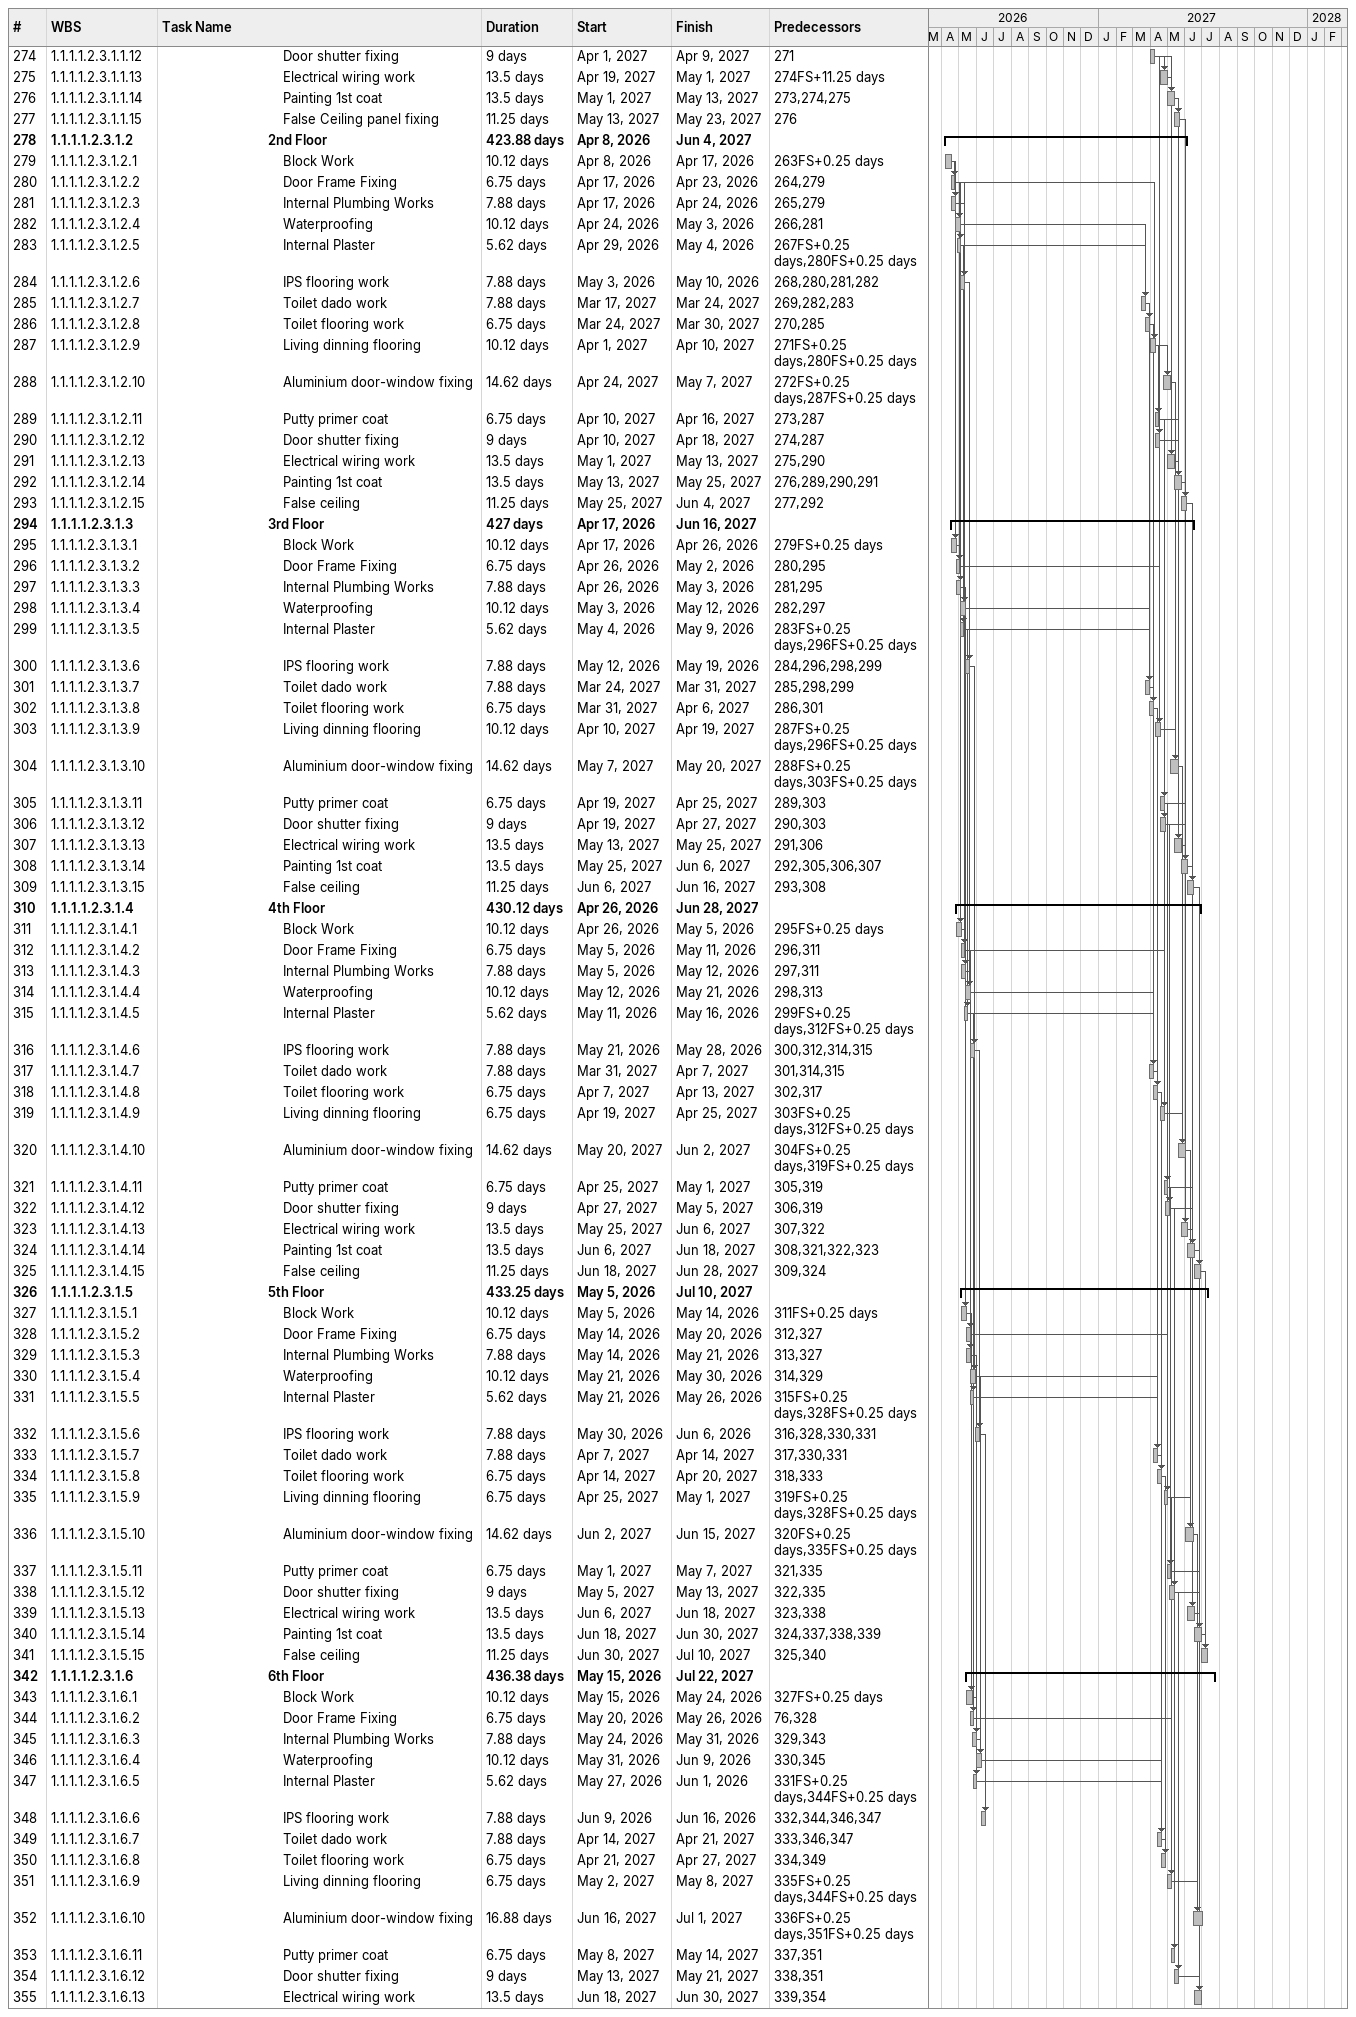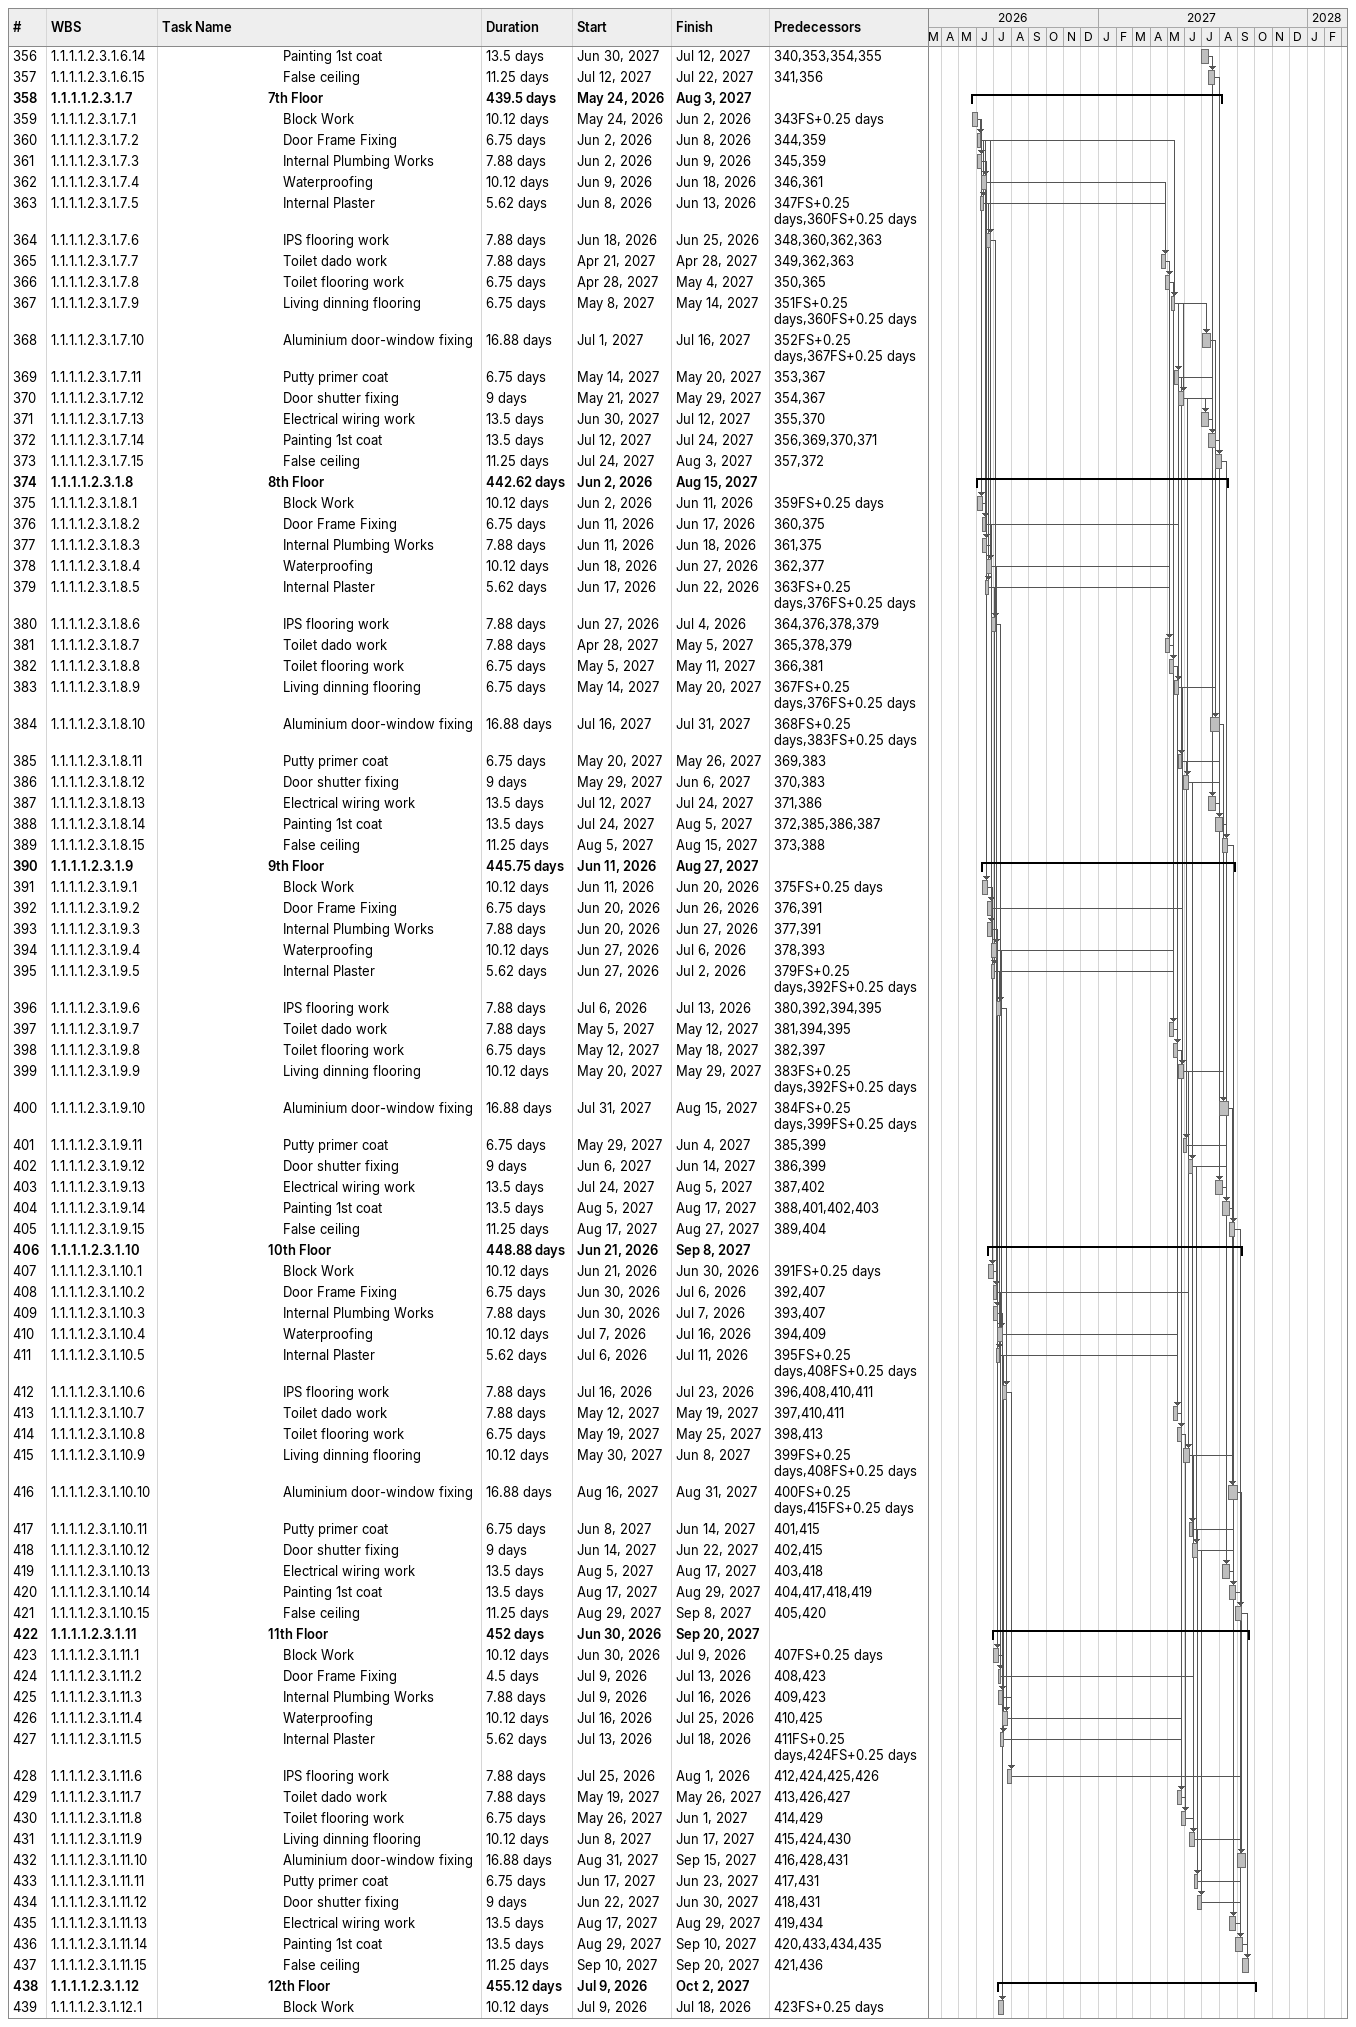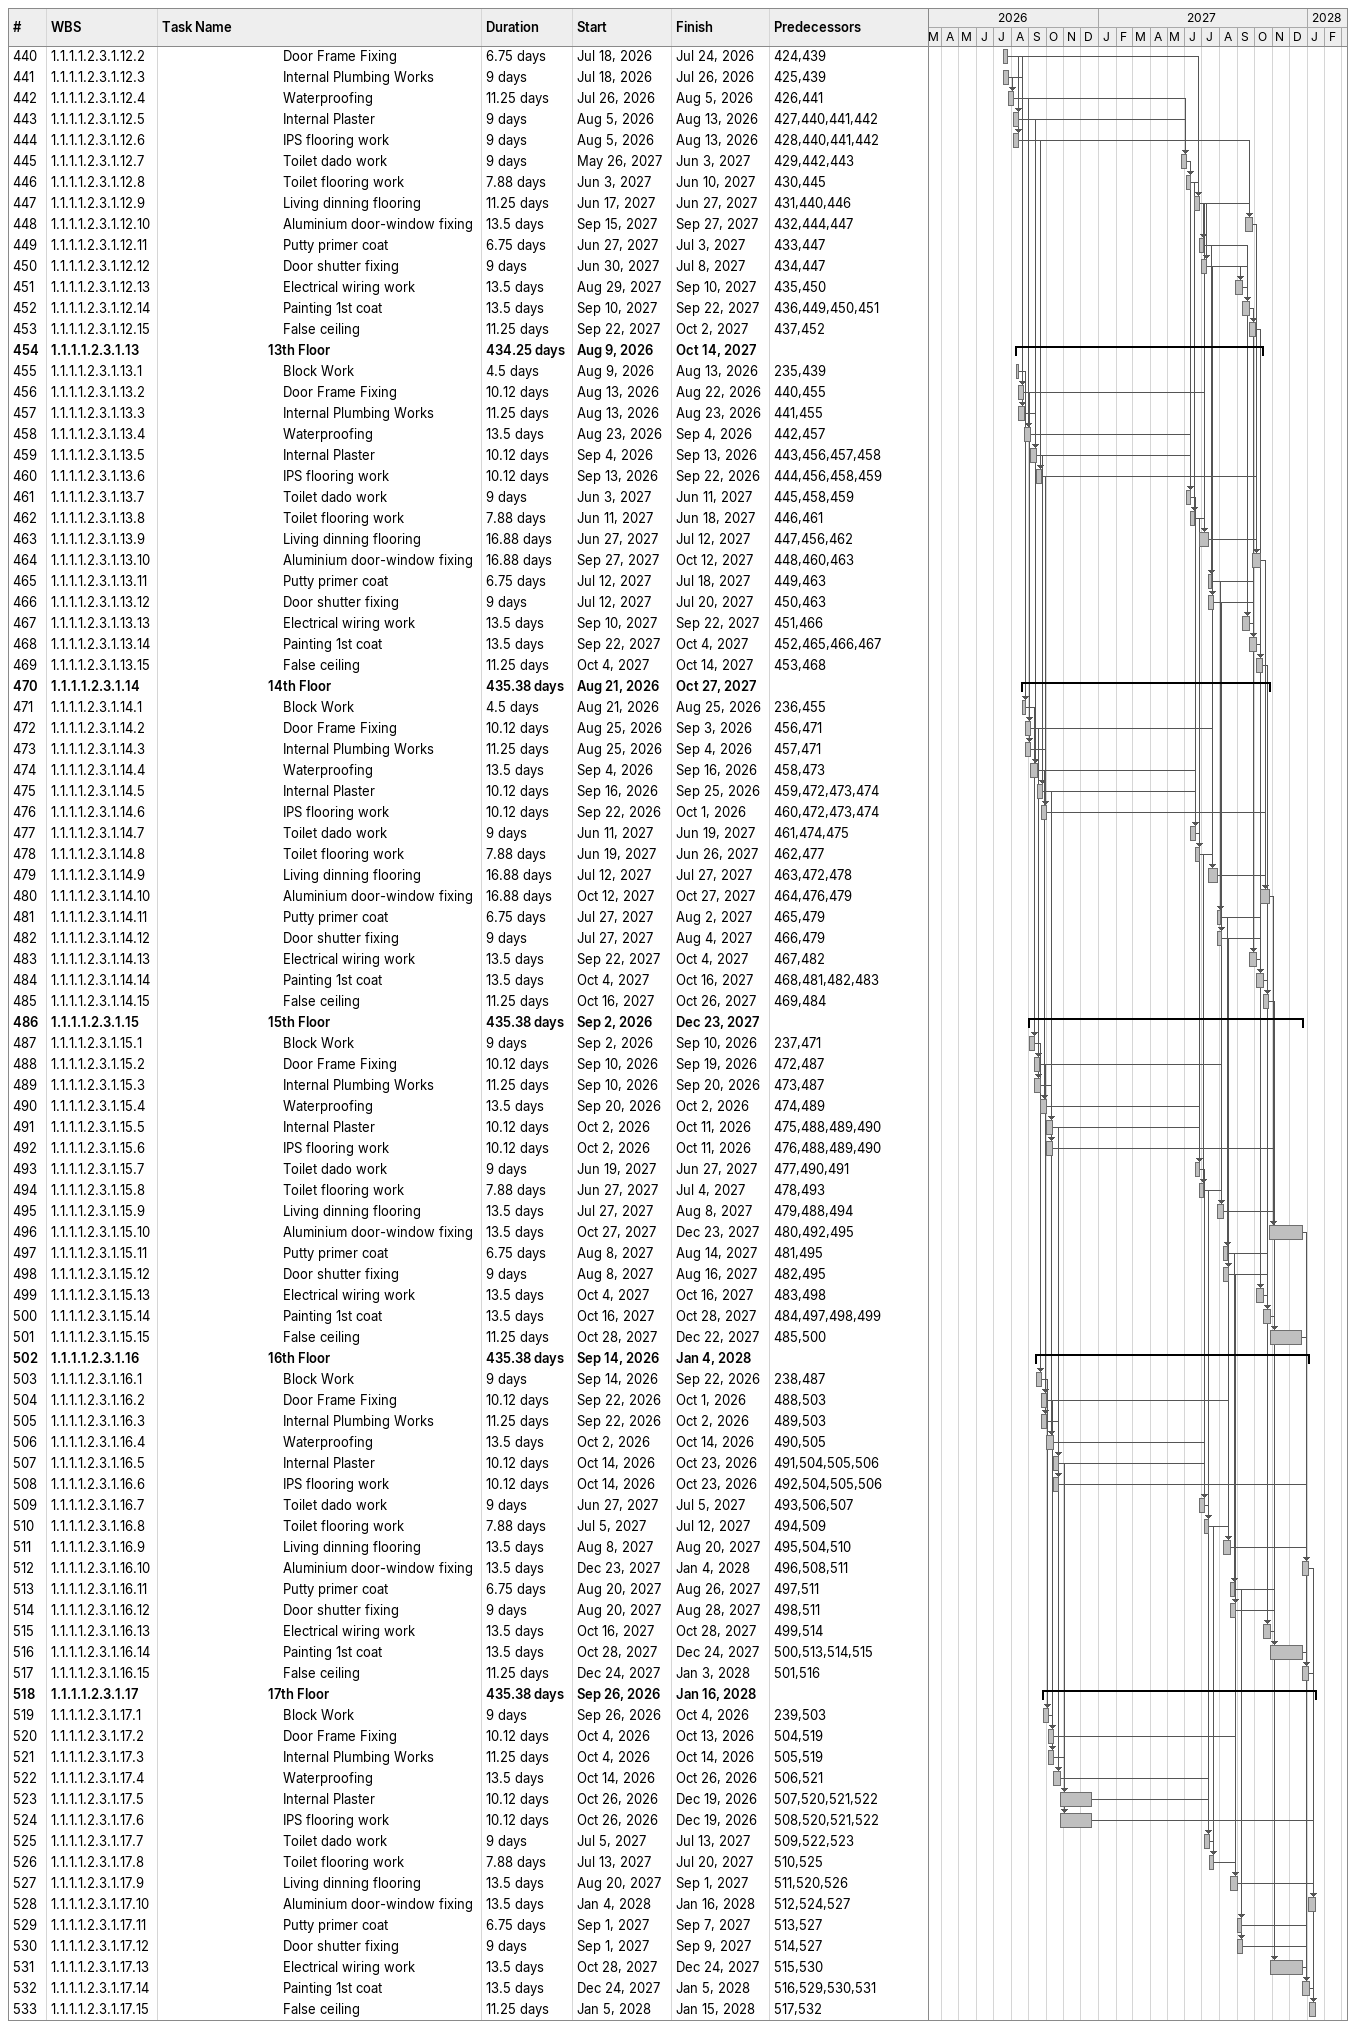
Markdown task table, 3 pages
| ID | WBS | Task | Duration | Start | Finish | Predecessors |
|---|---|---|---|---|---|---|
| 274 | 1.1.1.1.2.3.1.1.12 | Door shutter fixing | 9d | 2027-04-01 | 2027-04-09 | 271 |
| 275 | 1.1.1.1.2.3.1.1.13 | Electrical wiring work | 13.5d | 2027-04-19 | 2027-05-01 | 274FS+11.25d |
| 276 | 1.1.1.1.2.3.1.1.14 | Painting 1st coat | 13.5d | 2027-05-01 | 2027-05-13 | 273, 274, 275 |
| 277 | 1.1.1.1.2.3.1.1.15 | False Ceiling panel fixing | 11.25d | 2027-05-13 | 2027-05-23 | 276 |
| 278 | 1.1.1.1.2.3.1.2 | **2nd Floor** | 423.88d | 2026-04-08 | 2027-06-04 |  |
| 279 | 1.1.1.1.2.3.1.2.1 | Block Work | 10.12d | 2026-04-08 | 2026-04-17 | 263FS+0.25d |
| 280 | 1.1.1.1.2.3.1.2.2 | Door Frame Fixing | 6.75d | 2026-04-17 | 2026-04-23 | 264, 279 |
| 281 | 1.1.1.1.2.3.1.2.3 | Internal Plumbing Works | 7.88d | 2026-04-17 | 2026-04-24 | 265, 279 |
| 282 | 1.1.1.1.2.3.1.2.4 | Waterproofing | 10.12d | 2026-04-24 | 2026-05-03 | 266, 281 |
| 283 | 1.1.1.1.2.3.1.2.5 | Internal Plaster | 5.62d | 2026-04-29 | 2026-05-04 | 267FS+0.25d, 280FS+0.25d |
| 284 | 1.1.1.1.2.3.1.2.6 | IPS flooring work | 7.88d | 2026-05-03 | 2026-05-10 | 268, 280, 281, 282 |
| 285 | 1.1.1.1.2.3.1.2.7 | Toilet dado work | 7.88d | 2027-03-17 | 2027-03-24 | 269, 282, 283 |
| 286 | 1.1.1.1.2.3.1.2.8 | Toilet flooring work | 6.75d | 2027-03-24 | 2027-03-30 | 270, 285 |
| 287 | 1.1.1.1.2.3.1.2.9 | Living dinning flooring | 10.12d | 2027-04-01 | 2027-04-10 | 271FS+0.25d, 280FS+0.25d |
| 288 | 1.1.1.1.2.3.1.2.10 | Aluminium door-window fixing | 14.62d | 2027-04-24 | 2027-05-07 | 272FS+0.25d, 287FS+0.25d |
| 289 | 1.1.1.1.2.3.1.2.11 | Putty primer coat | 6.75d | 2027-04-10 | 2027-04-16 | 273, 287 |
| 290 | 1.1.1.1.2.3.1.2.12 | Door shutter fixing | 9d | 2027-04-10 | 2027-04-18 | 274, 287 |
| 291 | 1.1.1.1.2.3.1.2.13 | Electrical wiring work | 13.5d | 2027-05-01 | 2027-05-13 | 275, 290 |
| 292 | 1.1.1.1.2.3.1.2.14 | Painting 1st coat | 13.5d | 2027-05-13 | 2027-05-25 | 276, 289, 290, 291 |
| 293 | 1.1.1.1.2.3.1.2.15 | False ceiling | 11.25d | 2027-05-25 | 2027-06-04 | 277, 292 |
| 294 | 1.1.1.1.2.3.1.3 | **3rd Floor** | 427d | 2026-04-17 | 2027-06-16 |  |
| 295 | 1.1.1.1.2.3.1.3.1 | Block Work | 10.12d | 2026-04-17 | 2026-04-26 | 279FS+0.25d |
| 296 | 1.1.1.1.2.3.1.3.2 | Door Frame Fixing | 6.75d | 2026-04-26 | 2026-05-02 | 280, 295 |
| 297 | 1.1.1.1.2.3.1.3.3 | Internal Plumbing Works | 7.88d | 2026-04-26 | 2026-05-03 | 281, 295 |
| 298 | 1.1.1.1.2.3.1.3.4 | Waterproofing | 10.12d | 2026-05-03 | 2026-05-12 | 282, 297 |
| 299 | 1.1.1.1.2.3.1.3.5 | Internal Plaster | 5.62d | 2026-05-04 | 2026-05-09 | 283FS+0.25d, 296FS+0.25d |
| 300 | 1.1.1.1.2.3.1.3.6 | IPS flooring work | 7.88d | 2026-05-12 | 2026-05-19 | 284, 296, 298, 299 |
| 301 | 1.1.1.1.2.3.1.3.7 | Toilet dado work | 7.88d | 2027-03-24 | 2027-03-31 | 285, 298, 299 |
| 302 | 1.1.1.1.2.3.1.3.8 | Toilet flooring work | 6.75d | 2027-03-31 | 2027-04-06 | 286, 301 |
| 303 | 1.1.1.1.2.3.1.3.9 | Living dinning flooring | 10.12d | 2027-04-10 | 2027-04-19 | 287FS+0.25d, 296FS+0.25d |
| 304 | 1.1.1.1.2.3.1.3.10 | Aluminium door-window fixing | 14.62d | 2027-05-07 | 2027-05-20 | 288FS+0.25d, 303FS+0.25d |
| 305 | 1.1.1.1.2.3.1.3.11 | Putty primer coat | 6.75d | 2027-04-19 | 2027-04-25 | 289, 303 |
| 306 | 1.1.1.1.2.3.1.3.12 | Door shutter fixing | 9d | 2027-04-19 | 2027-04-27 | 290, 303 |
| 307 | 1.1.1.1.2.3.1.3.13 | Electrical wiring work | 13.5d | 2027-05-13 | 2027-05-25 | 291, 306 |
| 308 | 1.1.1.1.2.3.1.3.14 | Painting 1st coat | 13.5d | 2027-05-25 | 2027-06-06 | 292, 305, 306, 307 |
| 309 | 1.1.1.1.2.3.1.3.15 | False ceiling | 11.25d | 2027-06-06 | 2027-06-16 | 293, 308 |
| 310 | 1.1.1.1.2.3.1.4 | **4th Floor** | 430.12d | 2026-04-26 | 2027-06-28 |  |
| 311 | 1.1.1.1.2.3.1.4.1 | Block Work | 10.12d | 2026-04-26 | 2026-05-05 | 295FS+0.25d |
| 312 | 1.1.1.1.2.3.1.4.2 | Door Frame Fixing | 6.75d | 2026-05-05 | 2026-05-11 | 296, 311 |
| 313 | 1.1.1.1.2.3.1.4.3 | Internal Plumbing Works | 7.88d | 2026-05-05 | 2026-05-12 | 297, 311 |
| 314 | 1.1.1.1.2.3.1.4.4 | Waterproofing | 10.12d | 2026-05-12 | 2026-05-21 | 298, 313 |
| 315 | 1.1.1.1.2.3.1.4.5 | Internal Plaster | 5.62d | 2026-05-11 | 2026-05-16 | 299FS+0.25d, 312FS+0.25d |
| 316 | 1.1.1.1.2.3.1.4.6 | IPS flooring work | 7.88d | 2026-05-21 | 2026-05-28 | 300, 312, 314, 315 |
| 317 | 1.1.1.1.2.3.1.4.7 | Toilet dado work | 7.88d | 2027-03-31 | 2027-04-07 | 301, 314, 315 |
| 318 | 1.1.1.1.2.3.1.4.8 | Toilet flooring work | 6.75d | 2027-04-07 | 2027-04-13 | 302, 317 |
| 319 | 1.1.1.1.2.3.1.4.9 | Living dinning flooring | 6.75d | 2027-04-19 | 2027-04-25 | 303FS+0.25d, 312FS+0.25d |
| 320 | 1.1.1.1.2.3.1.4.10 | Aluminium door-window fixing | 14.62d | 2027-05-20 | 2027-06-02 | 304FS+0.25d, 319FS+0.25d |
| 321 | 1.1.1.1.2.3.1.4.11 | Putty primer coat | 6.75d | 2027-04-25 | 2027-05-01 | 305, 319 |
| 322 | 1.1.1.1.2.3.1.4.12 | Door shutter fixing | 9d | 2027-04-27 | 2027-05-05 | 306, 319 |
| 323 | 1.1.1.1.2.3.1.4.13 | Electrical wiring work | 13.5d | 2027-05-25 | 2027-06-06 | 307, 322 |
| 324 | 1.1.1.1.2.3.1.4.14 | Painting 1st coat | 13.5d | 2027-06-06 | 2027-06-18 | 308, 321, 322, 323 |
| 325 | 1.1.1.1.2.3.1.4.15 | False ceiling | 11.25d | 2027-06-18 | 2027-06-28 | 309, 324 |
| 326 | 1.1.1.1.2.3.1.5 | **5th Floor** | 433.25d | 2026-05-05 | 2027-07-10 |  |
| 327 | 1.1.1.1.2.3.1.5.1 | Block Work | 10.12d | 2026-05-05 | 2026-05-14 | 311FS+0.25d |
| 328 | 1.1.1.1.2.3.1.5.2 | Door Frame Fixing | 6.75d | 2026-05-14 | 2026-05-20 | 312, 327 |
| 329 | 1.1.1.1.2.3.1.5.3 | Internal Plumbing Works | 7.88d | 2026-05-14 | 2026-05-21 | 313, 327 |
| 330 | 1.1.1.1.2.3.1.5.4 | Waterproofing | 10.12d | 2026-05-21 | 2026-05-30 | 314, 329 |
| 331 | 1.1.1.1.2.3.1.5.5 | Internal Plaster | 5.62d | 2026-05-21 | 2026-05-26 | 315FS+0.25d, 328FS+0.25d |
| 332 | 1.1.1.1.2.3.1.5.6 | IPS flooring work | 7.88d | 2026-05-30 | 2026-06-06 | 316, 328, 330, 331 |
| 333 | 1.1.1.1.2.3.1.5.7 | Toilet dado work | 7.88d | 2027-04-07 | 2027-04-14 | 317, 330, 331 |
| 334 | 1.1.1.1.2.3.1.5.8 | Toilet flooring work | 6.75d | 2027-04-14 | 2027-04-20 | 318, 333 |
| 335 | 1.1.1.1.2.3.1.5.9 | Living dinning flooring | 6.75d | 2027-04-25 | 2027-05-01 | 319FS+0.25d, 328FS+0.25d |
| 336 | 1.1.1.1.2.3.1.5.10 | Aluminium door-window fixing | 14.62d | 2027-06-02 | 2027-06-15 | 320FS+0.25d, 335FS+0.25d |
| 337 | 1.1.1.1.2.3.1.5.11 | Putty primer coat | 6.75d | 2027-05-01 | 2027-05-07 | 321, 335 |
| 338 | 1.1.1.1.2.3.1.5.12 | Door shutter fixing | 9d | 2027-05-05 | 2027-05-13 | 322, 335 |
| 339 | 1.1.1.1.2.3.1.5.13 | Electrical wiring work | 13.5d | 2027-06-06 | 2027-06-18 | 323, 338 |
| 340 | 1.1.1.1.2.3.1.5.14 | Painting 1st coat | 13.5d | 2027-06-18 | 2027-06-30 | 324, 337, 338, 339 |
| 341 | 1.1.1.1.2.3.1.5.15 | False ceiling | 11.25d | 2027-06-30 | 2027-07-10 | 325, 340 |
| 342 | 1.1.1.1.2.3.1.6 | **6th Floor** | 436.38d | 2026-05-15 | 2027-07-22 |  |
| 343 | 1.1.1.1.2.3.1.6.1 | Block Work | 10.12d | 2026-05-15 | 2026-05-24 | 327FS+0.25d |
| 344 | 1.1.1.1.2.3.1.6.2 | Door Frame Fixing | 6.75d | 2026-05-20 | 2026-05-26 | 76, 328 |
| 345 | 1.1.1.1.2.3.1.6.3 | Internal Plumbing Works | 7.88d | 2026-05-24 | 2026-05-31 | 329, 343 |
| 346 | 1.1.1.1.2.3.1.6.4 | Waterproofing | 10.12d | 2026-05-31 | 2026-06-09 | 330, 345 |
| 347 | 1.1.1.1.2.3.1.6.5 | Internal Plaster | 5.62d | 2026-05-27 | 2026-06-01 | 331FS+0.25d, 344FS+0.25d |
| 348 | 1.1.1.1.2.3.1.6.6 | IPS flooring work | 7.88d | 2026-06-09 | 2026-06-16 | 332, 344, 346, 347 |
| 349 | 1.1.1.1.2.3.1.6.7 | Toilet dado work | 7.88d | 2027-04-14 | 2027-04-21 | 333, 346, 347 |
| 350 | 1.1.1.1.2.3.1.6.8 | Toilet flooring work | 6.75d | 2027-04-21 | 2027-04-27 | 334, 349 |
| 351 | 1.1.1.1.2.3.1.6.9 | Living dinning flooring | 6.75d | 2027-05-02 | 2027-05-08 | 335FS+0.25d, 344FS+0.25d |
| 352 | 1.1.1.1.2.3.1.6.10 | Aluminium door-window fixing | 16.88d | 2027-06-16 | 2027-07-01 | 336FS+0.25d, 351FS+0.25d |
| 353 | 1.1.1.1.2.3.1.6.11 | Putty primer coat | 6.75d | 2027-05-08 | 2027-05-14 | 337, 351 |
| 354 | 1.1.1.1.2.3.1.6.12 | Door shutter fixing | 9d | 2027-05-13 | 2027-05-21 | 338, 351 |
| 355 | 1.1.1.1.2.3.1.6.13 | Electrical wiring work | 13.5d | 2027-06-18 | 2027-06-30 | 339, 354 |
| 356 | 1.1.1.1.2.3.1.6.14 | Painting 1st coat | 13.5d | 2027-06-30 | 2027-07-12 | 340, 353, 354, 355 |
| 357 | 1.1.1.1.2.3.1.6.15 | False ceiling | 11.25d | 2027-07-12 | 2027-07-22 | 341, 356 |
| 358 | 1.1.1.1.2.3.1.7 | **7th Floor** | 439.5d | 2026-05-24 | 2027-08-03 |  |
| 359 | 1.1.1.1.2.3.1.7.1 | Block Work | 10.12d | 2026-05-24 | 2026-06-02 | 343FS+0.25d |
| 360 | 1.1.1.1.2.3.1.7.2 | Door Frame Fixing | 6.75d | 2026-06-02 | 2026-06-08 | 344, 359 |
| 361 | 1.1.1.1.2.3.1.7.3 | Internal Plumbing Works | 7.88d | 2026-06-02 | 2026-06-09 | 345, 359 |
| 362 | 1.1.1.1.2.3.1.7.4 | Waterproofing | 10.12d | 2026-06-09 | 2026-06-18 | 346, 361 |
| 363 | 1.1.1.1.2.3.1.7.5 | Internal Plaster | 5.62d | 2026-06-08 | 2026-06-13 | 347FS+0.25d, 360FS+0.25d |
| 364 | 1.1.1.1.2.3.1.7.6 | IPS flooring work | 7.88d | 2026-06-18 | 2026-06-25 | 348, 360, 362, 363 |
| 365 | 1.1.1.1.2.3.1.7.7 | Toilet dado work | 7.88d | 2027-04-21 | 2027-04-28 | 349, 362, 363 |
| 366 | 1.1.1.1.2.3.1.7.8 | Toilet flooring work | 6.75d | 2027-04-28 | 2027-05-04 | 350, 365 |
| 367 | 1.1.1.1.2.3.1.7.9 | Living dinning flooring | 6.75d | 2027-05-08 | 2027-05-14 | 351FS+0.25d, 360FS+0.25d |
| 368 | 1.1.1.1.2.3.1.7.10 | Aluminium door-window fixing | 16.88d | 2027-07-01 | 2027-07-16 | 352FS+0.25d, 367FS+0.25d |
| 369 | 1.1.1.1.2.3.1.7.11 | Putty primer coat | 6.75d | 2027-05-14 | 2027-05-20 | 353, 367 |
| 370 | 1.1.1.1.2.3.1.7.12 | Door shutter fixing | 9d | 2027-05-21 | 2027-05-29 | 354, 367 |
| 371 | 1.1.1.1.2.3.1.7.13 | Electrical wiring work | 13.5d | 2027-06-30 | 2027-07-12 | 355, 370 |
| 372 | 1.1.1.1.2.3.1.7.14 | Painting 1st coat | 13.5d | 2027-07-12 | 2027-07-24 | 356, 369, 370, 371 |
| 373 | 1.1.1.1.2.3.1.7.15 | False ceiling | 11.25d | 2027-07-24 | 2027-08-03 | 357, 372 |
| 374 | 1.1.1.1.2.3.1.8 | **8th Floor** | 442.62d | 2026-06-02 | 2027-08-15 |  |
| 375 | 1.1.1.1.2.3.1.8.1 | Block Work | 10.12d | 2026-06-02 | 2026-06-11 | 359FS+0.25d |
| 376 | 1.1.1.1.2.3.1.8.2 | Door Frame Fixing | 6.75d | 2026-06-11 | 2026-06-17 | 360, 375 |
| 377 | 1.1.1.1.2.3.1.8.3 | Internal Plumbing Works | 7.88d | 2026-06-11 | 2026-06-18 | 361, 375 |
| 378 | 1.1.1.1.2.3.1.8.4 | Waterproofing | 10.12d | 2026-06-18 | 2026-06-27 | 362, 377 |
| 379 | 1.1.1.1.2.3.1.8.5 | Internal Plaster | 5.62d | 2026-06-17 | 2026-06-22 | 363FS+0.25d, 376FS+0.25d |
| 380 | 1.1.1.1.2.3.1.8.6 | IPS flooring work | 7.88d | 2026-06-27 | 2026-07-04 | 364, 376, 378, 379 |
| 381 | 1.1.1.1.2.3.1.8.7 | Toilet dado work | 7.88d | 2027-04-28 | 2027-05-05 | 365, 378, 379 |
| 382 | 1.1.1.1.2.3.1.8.8 | Toilet flooring work | 6.75d | 2027-05-05 | 2027-05-11 | 366, 381 |
| 383 | 1.1.1.1.2.3.1.8.9 | Living dinning flooring | 6.75d | 2027-05-14 | 2027-05-20 | 367FS+0.25d, 376FS+0.25d |
| 384 | 1.1.1.1.2.3.1.8.10 | Aluminium door-window fixing | 16.88d | 2027-07-16 | 2027-07-31 | 368FS+0.25d, 383FS+0.25d |
| 385 | 1.1.1.1.2.3.1.8.11 | Putty primer coat | 6.75d | 2027-05-20 | 2027-05-26 | 369, 383 |
| 386 | 1.1.1.1.2.3.1.8.12 | Door shutter fixing | 9d | 2027-05-29 | 2027-06-06 | 370, 383 |
| 387 | 1.1.1.1.2.3.1.8.13 | Electrical wiring work | 13.5d | 2027-07-12 | 2027-07-24 | 371, 386 |
| 388 | 1.1.1.1.2.3.1.8.14 | Painting 1st coat | 13.5d | 2027-07-24 | 2027-08-05 | 372, 385, 386, 387 |
| 389 | 1.1.1.1.2.3.1.8.15 | False ceiling | 11.25d | 2027-08-05 | 2027-08-15 | 373, 388 |
| 390 | 1.1.1.1.2.3.1.9 | **9th Floor** | 445.75d | 2026-06-11 | 2027-08-27 |  |
| 391 | 1.1.1.1.2.3.1.9.1 | Block Work | 10.12d | 2026-06-11 | 2026-06-20 | 375FS+0.25d |
| 392 | 1.1.1.1.2.3.1.9.2 | Door Frame Fixing | 6.75d | 2026-06-20 | 2026-06-26 | 376, 391 |
| 393 | 1.1.1.1.2.3.1.9.3 | Internal Plumbing Works | 7.88d | 2026-06-20 | 2026-06-27 | 377, 391 |
| 394 | 1.1.1.1.2.3.1.9.4 | Waterproofing | 10.12d | 2026-06-27 | 2026-07-06 | 378, 393 |
| 395 | 1.1.1.1.2.3.1.9.5 | Internal Plaster | 5.62d | 2026-06-27 | 2026-07-02 | 379FS+0.25d, 392FS+0.25d |
| 396 | 1.1.1.1.2.3.1.9.6 | IPS flooring work | 7.88d | 2026-07-06 | 2026-07-13 | 380, 392, 394, 395 |
| 397 | 1.1.1.1.2.3.1.9.7 | Toilet dado work | 7.88d | 2027-05-05 | 2027-05-12 | 381, 394, 395 |
| 398 | 1.1.1.1.2.3.1.9.8 | Toilet flooring work | 6.75d | 2027-05-12 | 2027-05-18 | 382, 397 |
| 399 | 1.1.1.1.2.3.1.9.9 | Living dinning flooring | 10.12d | 2027-05-20 | 2027-05-29 | 383FS+0.25d, 392FS+0.25d |
| 400 | 1.1.1.1.2.3.1.9.10 | Aluminium door-window fixing | 16.88d | 2027-07-31 | 2027-08-15 | 384FS+0.25d, 399FS+0.25d |
| 401 | 1.1.1.1.2.3.1.9.11 | Putty primer coat | 6.75d | 2027-05-29 | 2027-06-04 | 385, 399 |
| 402 | 1.1.1.1.2.3.1.9.12 | Door shutter fixing | 9d | 2027-06-06 | 2027-06-14 | 386, 399 |
| 403 | 1.1.1.1.2.3.1.9.13 | Electrical wiring work | 13.5d | 2027-07-24 | 2027-08-05 | 387, 402 |
| 404 | 1.1.1.1.2.3.1.9.14 | Painting 1st coat | 13.5d | 2027-08-05 | 2027-08-17 | 388, 401, 402, 403 |
| 405 | 1.1.1.1.2.3.1.9.15 | False ceiling | 11.25d | 2027-08-17 | 2027-08-27 | 389, 404 |
| 406 | 1.1.1.1.2.3.1.10 | **10th Floor** | 448.88d | 2026-06-21 | 2027-09-08 |  |
| 407 | 1.1.1.1.2.3.1.10.1 | Block Work | 10.12d | 2026-06-21 | 2026-06-30 | 391FS+0.25d |
| 408 | 1.1.1.1.2.3.1.10.2 | Door Frame Fixing | 6.75d | 2026-06-30 | 2026-07-06 | 392, 407 |
| 409 | 1.1.1.1.2.3.1.10.3 | Internal Plumbing Works | 7.88d | 2026-06-30 | 2026-07-07 | 393, 407 |
| 410 | 1.1.1.1.2.3.1.10.4 | Waterproofing | 10.12d | 2026-07-07 | 2026-07-16 | 394, 409 |
| 411 | 1.1.1.1.2.3.1.10.5 | Internal Plaster | 5.62d | 2026-07-06 | 2026-07-11 | 395FS+0.25d, 408FS+0.25d |
| 412 | 1.1.1.1.2.3.1.10.6 | IPS flooring work | 7.88d | 2026-07-16 | 2026-07-23 | 396, 408, 410, 411 |
| 413 | 1.1.1.1.2.3.1.10.7 | Toilet dado work | 7.88d | 2027-05-12 | 2027-05-19 | 397, 410, 411 |
| 414 | 1.1.1.1.2.3.1.10.8 | Toilet flooring work | 6.75d | 2027-05-19 | 2027-05-25 | 398, 413 |
| 415 | 1.1.1.1.2.3.1.10.9 | Living dinning flooring | 10.12d | 2027-05-30 | 2027-06-08 | 399FS+0.25d, 408FS+0.25d |
| 416 | 1.1.1.1.2.3.1.10.10 | Aluminium door-window fixing | 16.88d | 2027-08-16 | 2027-08-31 | 400FS+0.25d, 415FS+0.25d |
| 417 | 1.1.1.1.2.3.1.10.11 | Putty primer coat | 6.75d | 2027-06-08 | 2027-06-14 | 401, 415 |
| 418 | 1.1.1.1.2.3.1.10.12 | Door shutter fixing | 9d | 2027-06-14 | 2027-06-22 | 402, 415 |
| 419 | 1.1.1.1.2.3.1.10.13 | Electrical wiring work | 13.5d | 2027-08-05 | 2027-08-17 | 403, 418 |
| 420 | 1.1.1.1.2.3.1.10.14 | Painting 1st coat | 13.5d | 2027-08-17 | 2027-08-29 | 404, 417, 418, 419 |
| 421 | 1.1.1.1.2.3.1.10.15 | False ceiling | 11.25d | 2027-08-29 | 2027-09-08 | 405, 420 |
| 422 | 1.1.1.1.2.3.1.11 | **11th Floor** | 452d | 2026-06-30 | 2027-09-20 |  |
| 423 | 1.1.1.1.2.3.1.11.1 | Block Work | 10.12d | 2026-06-30 | 2026-07-09 | 407FS+0.25d |
| 424 | 1.1.1.1.2.3.1.11.2 | Door Frame Fixing | 4.5d | 2026-07-09 | 2026-07-13 | 408, 423 |
| 425 | 1.1.1.1.2.3.1.11.3 | Internal Plumbing Works | 7.88d | 2026-07-09 | 2026-07-16 | 409, 423 |
| 426 | 1.1.1.1.2.3.1.11.4 | Waterproofing | 10.12d | 2026-07-16 | 2026-07-25 | 410, 425 |
| 427 | 1.1.1.1.2.3.1.11.5 | Internal Plaster | 5.62d | 2026-07-13 | 2026-07-18 | 411FS+0.25d, 424FS+0.25d |
| 428 | 1.1.1.1.2.3.1.11.6 | IPS flooring work | 7.88d | 2026-07-25 | 2026-08-01 | 412, 424, 425, 426 |
| 429 | 1.1.1.1.2.3.1.11.7 | Toilet dado work | 7.88d | 2027-05-19 | 2027-05-26 | 413, 426, 427 |
| 430 | 1.1.1.1.2.3.1.11.8 | Toilet flooring work | 6.75d | 2027-05-26 | 2027-06-01 | 414, 429 |
| 431 | 1.1.1.1.2.3.1.11.9 | Living dinning flooring | 10.12d | 2027-06-08 | 2027-06-17 | 415, 424, 430 |
| 432 | 1.1.1.1.2.3.1.11.10 | Aluminium door-window fixing | 16.88d | 2027-08-31 | 2027-09-15 | 416, 428, 431 |
| 433 | 1.1.1.1.2.3.1.11.11 | Putty primer coat | 6.75d | 2027-06-17 | 2027-06-23 | 417, 431 |
| 434 | 1.1.1.1.2.3.1.11.12 | Door shutter fixing | 9d | 2027-06-22 | 2027-06-30 | 418, 431 |
| 435 | 1.1.1.1.2.3.1.11.13 | Electrical wiring work | 13.5d | 2027-08-17 | 2027-08-29 | 419, 434 |
| 436 | 1.1.1.1.2.3.1.11.14 | Painting 1st coat | 13.5d | 2027-08-29 | 2027-09-10 | 420, 433, 434, 435 |
| 437 | 1.1.1.1.2.3.1.11.15 | False ceiling | 11.25d | 2027-09-10 | 2027-09-20 | 421, 436 |
| 438 | 1.1.1.1.2.3.1.12 | **12th Floor** | 455.12d | 2026-07-09 | 2027-10-02 |  |
| 439 | 1.1.1.1.2.3.1.12.1 | Block Work | 10.12d | 2026-07-09 | 2026-07-18 | 423FS+0.25d |
| 440 | 1.1.1.1.2.3.1.12.2 | Door Frame Fixing | 6.75d | 2026-07-18 | 2026-07-24 | 424, 439 |
| 441 | 1.1.1.1.2.3.1.12.3 | Internal Plumbing Works | 9d | 2026-07-18 | 2026-07-26 | 425, 439 |
| 442 | 1.1.1.1.2.3.1.12.4 | Waterproofing | 11.25d | 2026-07-26 | 2026-08-05 | 426, 441 |
| 443 | 1.1.1.1.2.3.1.12.5 | Internal Plaster | 9d | 2026-08-05 | 2026-08-13 | 427, 440, 441, 442 |
| 444 | 1.1.1.1.2.3.1.12.6 | IPS flooring work | 9d | 2026-08-05 | 2026-08-13 | 428, 440, 441, 442 |
| 445 | 1.1.1.1.2.3.1.12.7 | Toilet dado work | 9d | 2027-05-26 | 2027-06-03 | 429, 442, 443 |
| 446 | 1.1.1.1.2.3.1.12.8 | Toilet flooring work | 7.88d | 2027-06-03 | 2027-06-10 | 430, 445 |
| 447 | 1.1.1.1.2.3.1.12.9 | Living dinning flooring | 11.25d | 2027-06-17 | 2027-06-27 | 431, 440, 446 |
| 448 | 1.1.1.1.2.3.1.12.10 | Aluminium door-window fixing | 13.5d | 2027-09-15 | 2027-09-27 | 432, 444, 447 |
| 449 | 1.1.1.1.2.3.1.12.11 | Putty primer coat | 6.75d | 2027-06-27 | 2027-07-03 | 433, 447 |
| 450 | 1.1.1.1.2.3.1.12.12 | Door shutter fixing | 9d | 2027-06-30 | 2027-07-08 | 434, 447 |
| 451 | 1.1.1.1.2.3.1.12.13 | Electrical wiring work | 13.5d | 2027-08-29 | 2027-09-10 | 435, 450 |
| 452 | 1.1.1.1.2.3.1.12.14 | Painting 1st coat | 13.5d | 2027-09-10 | 2027-09-22 | 436, 449, 450, 451 |
| 453 | 1.1.1.1.2.3.1.12.15 | False ceiling | 11.25d | 2027-09-22 | 2027-10-02 | 437, 452 |
| 454 | 1.1.1.1.2.3.1.13 | **13th Floor** | 434.25d | 2026-08-09 | 2027-10-14 |  |
| 455 | 1.1.1.1.2.3.1.13.1 | Block Work | 4.5d | 2026-08-09 | 2026-08-13 | 235, 439 |
| 456 | 1.1.1.1.2.3.1.13.2 | Door Frame Fixing | 10.12d | 2026-08-13 | 2026-08-22 | 440, 455 |
| 457 | 1.1.1.1.2.3.1.13.3 | Internal Plumbing Works | 11.25d | 2026-08-13 | 2026-08-23 | 441, 455 |
| 458 | 1.1.1.1.2.3.1.13.4 | Waterproofing | 13.5d | 2026-08-23 | 2026-09-04 | 442, 457 |
| 459 | 1.1.1.1.2.3.1.13.5 | Internal Plaster | 10.12d | 2026-09-04 | 2026-09-13 | 443, 456, 457, 458 |
| 460 | 1.1.1.1.2.3.1.13.6 | IPS flooring work | 10.12d | 2026-09-13 | 2026-09-22 | 444, 456, 458, 459 |
| 461 | 1.1.1.1.2.3.1.13.7 | Toilet dado work | 9d | 2027-06-03 | 2027-06-11 | 445, 458, 459 |
| 462 | 1.1.1.1.2.3.1.13.8 | Toilet flooring work | 7.88d | 2027-06-11 | 2027-06-18 | 446, 461 |
| 463 | 1.1.1.1.2.3.1.13.9 | Living dinning flooring | 16.88d | 2027-06-27 | 2027-07-12 | 447, 456, 462 |
| 464 | 1.1.1.1.2.3.1.13.10 | Aluminium door-window fixing | 16.88d | 2027-09-27 | 2027-10-12 | 448, 460, 463 |
| 465 | 1.1.1.1.2.3.1.13.11 | Putty primer coat | 6.75d | 2027-07-12 | 2027-07-18 | 449, 463 |
| 466 | 1.1.1.1.2.3.1.13.12 | Door shutter fixing | 9d | 2027-07-12 | 2027-07-20 | 450, 463 |
| 467 | 1.1.1.1.2.3.1.13.13 | Electrical wiring work | 13.5d | 2027-09-10 | 2027-09-22 | 451, 466 |
| 468 | 1.1.1.1.2.3.1.13.14 | Painting 1st coat | 13.5d | 2027-09-22 | 2027-10-04 | 452, 465, 466, 467 |
| 469 | 1.1.1.1.2.3.1.13.15 | False ceiling | 11.25d | 2027-10-04 | 2027-10-14 | 453, 468 |
| 470 | 1.1.1.1.2.3.1.14 | **14th Floor** | 435.38d | 2026-08-21 | 2027-10-27 |  |
| 471 | 1.1.1.1.2.3.1.14.1 | Block Work | 4.5d | 2026-08-21 | 2026-08-25 | 236, 455 |
| 472 | 1.1.1.1.2.3.1.14.2 | Door Frame Fixing | 10.12d | 2026-08-25 | 2026-09-03 | 456, 471 |
| 473 | 1.1.1.1.2.3.1.14.3 | Internal Plumbing Works | 11.25d | 2026-08-25 | 2026-09-04 | 457, 471 |
| 474 | 1.1.1.1.2.3.1.14.4 | Waterproofing | 13.5d | 2026-09-04 | 2026-09-16 | 458, 473 |
| 475 | 1.1.1.1.2.3.1.14.5 | Internal Plaster | 10.12d | 2026-09-16 | 2026-09-25 | 459, 472, 473, 474 |
| 476 | 1.1.1.1.2.3.1.14.6 | IPS flooring work | 10.12d | 2026-09-22 | 2026-10-01 | 460, 472, 473, 474 |
| 477 | 1.1.1.1.2.3.1.14.7 | Toilet dado work | 9d | 2027-06-11 | 2027-06-19 | 461, 474, 475 |
| 478 | 1.1.1.1.2.3.1.14.8 | Toilet flooring work | 7.88d | 2027-06-19 | 2027-06-26 | 462, 477 |
| 479 | 1.1.1.1.2.3.1.14.9 | Living dinning flooring | 16.88d | 2027-07-12 | 2027-07-27 | 463, 472, 478 |
| 480 | 1.1.1.1.2.3.1.14.10 | Aluminium door-window fixing | 16.88d | 2027-10-12 | 2027-10-27 | 464, 476, 479 |
| 481 | 1.1.1.1.2.3.1.14.11 | Putty primer coat | 6.75d | 2027-07-27 | 2027-08-02 | 465, 479 |
| 482 | 1.1.1.1.2.3.1.14.12 | Door shutter fixing | 9d | 2027-07-27 | 2027-08-04 | 466, 479 |
| 483 | 1.1.1.1.2.3.1.14.13 | Electrical wiring work | 13.5d | 2027-09-22 | 2027-10-04 | 467, 482 |
| 484 | 1.1.1.1.2.3.1.14.14 | Painting 1st coat | 13.5d | 2027-10-04 | 2027-10-16 | 468, 481, 482, 483 |
| 485 | 1.1.1.1.2.3.1.14.15 | False ceiling | 11.25d | 2027-10-16 | 2027-10-26 | 469, 484 |
| 486 | 1.1.1.1.2.3.1.15 | **15th Floor** | 435.38d | 2026-09-02 | 2027-12-23 |  |
| 487 | 1.1.1.1.2.3.1.15.1 | Block Work | 9d | 2026-09-02 | 2026-09-10 | 237, 471 |
| 488 | 1.1.1.1.2.3.1.15.2 | Door Frame Fixing | 10.12d | 2026-09-10 | 2026-09-19 | 472, 487 |
| 489 | 1.1.1.1.2.3.1.15.3 | Internal Plumbing Works | 11.25d | 2026-09-10 | 2026-09-20 | 473, 487 |
| 490 | 1.1.1.1.2.3.1.15.4 | Waterproofing | 13.5d | 2026-09-20 | 2026-10-02 | 474, 489 |
| 491 | 1.1.1.1.2.3.1.15.5 | Internal Plaster | 10.12d | 2026-10-02 | 2026-10-11 | 475, 488, 489, 490 |
| 492 | 1.1.1.1.2.3.1.15.6 | IPS flooring work | 10.12d | 2026-10-02 | 2026-10-11 | 476, 488, 489, 490 |
| 493 | 1.1.1.1.2.3.1.15.7 | Toilet dado work | 9d | 2027-06-19 | 2027-06-27 | 477, 490, 491 |
| 494 | 1.1.1.1.2.3.1.15.8 | Toilet flooring work | 7.88d | 2027-06-27 | 2027-07-04 | 478, 493 |
| 495 | 1.1.1.1.2.3.1.15.9 | Living dinning flooring | 13.5d | 2027-07-27 | 2027-08-08 | 479, 488, 494 |
| 496 | 1.1.1.1.2.3.1.15.10 | Aluminium door-window fixing | 13.5d | 2027-10-27 | 2027-12-23 | 480, 492, 495 |
| 497 | 1.1.1.1.2.3.1.15.11 | Putty primer coat | 6.75d | 2027-08-08 | 2027-08-14 | 481, 495 |
| 498 | 1.1.1.1.2.3.1.15.12 | Door shutter fixing | 9d | 2027-08-08 | 2027-08-16 | 482, 495 |
| 499 | 1.1.1.1.2.3.1.15.13 | Electrical wiring work | 13.5d | 2027-10-04 | 2027-10-16 | 483, 498 |
| 500 | 1.1.1.1.2.3.1.15.14 | Painting 1st coat | 13.5d | 2027-10-16 | 2027-10-28 | 484, 497, 498, 499 |
| 501 | 1.1.1.1.2.3.1.15.15 | False ceiling | 11.25d | 2027-10-28 | 2027-12-22 | 485, 500 |
| 502 | 1.1.1.1.2.3.1.16 | **16th Floor** | 435.38d | 2026-09-14 | 2028-01-04 |  |
| 503 | 1.1.1.1.2.3.1.16.1 | Block Work | 9d | 2026-09-14 | 2026-09-22 | 238, 487 |
| 504 | 1.1.1.1.2.3.1.16.2 | Door Frame Fixing | 10.12d | 2026-09-22 | 2026-10-01 | 488, 503 |
| 505 | 1.1.1.1.2.3.1.16.3 | Internal Plumbing Works | 11.25d | 2026-09-22 | 2026-10-02 | 489, 503 |
| 506 | 1.1.1.1.2.3.1.16.4 | Waterproofing | 13.5d | 2026-10-02 | 2026-10-14 | 490, 505 |
| 507 | 1.1.1.1.2.3.1.16.5 | Internal Plaster | 10.12d | 2026-10-14 | 2026-10-23 | 491, 504, 505, 506 |
| 508 | 1.1.1.1.2.3.1.16.6 | IPS flooring work | 10.12d | 2026-10-14 | 2026-10-23 | 492, 504, 505, 506 |
| 509 | 1.1.1.1.2.3.1.16.7 | Toilet dado work | 9d | 2027-06-27 | 2027-07-05 | 493, 506, 507 |
| 510 | 1.1.1.1.2.3.1.16.8 | Toilet flooring work | 7.88d | 2027-07-05 | 2027-07-12 | 494, 509 |
| 511 | 1.1.1.1.2.3.1.16.9 | Living dinning flooring | 13.5d | 2027-08-08 | 2027-08-20 | 495, 504, 510 |
| 512 | 1.1.1.1.2.3.1.16.10 | Aluminium door-window fixing | 13.5d | 2027-12-23 | 2028-01-04 | 496, 508, 511 |
| 513 | 1.1.1.1.2.3.1.16.11 | Putty primer coat | 6.75d | 2027-08-20 | 2027-08-26 | 497, 511 |
| 514 | 1.1.1.1.2.3.1.16.12 | Door shutter fixing | 9d | 2027-08-20 | 2027-08-28 | 498, 511 |
| 515 | 1.1.1.1.2.3.1.16.13 | Electrical wiring work | 13.5d | 2027-10-16 | 2027-10-28 | 499, 514 |
| 516 | 1.1.1.1.2.3.1.16.14 | Painting 1st coat | 13.5d | 2027-10-28 | 2027-12-24 | 500, 513, 514, 515 |
| 517 | 1.1.1.1.2.3.1.16.15 | False ceiling | 11.25d | 2027-12-24 | 2028-01-03 | 501, 516 |
| 518 | 1.1.1.1.2.3.1.17 | **17th Floor** | 435.38d | 2026-09-26 | 2028-01-16 |  |
| 519 | 1.1.1.1.2.3.1.17.1 | Block Work | 9d | 2026-09-26 | 2026-10-04 | 239, 503 |
| 520 | 1.1.1.1.2.3.1.17.2 | Door Frame Fixing | 10.12d | 2026-10-04 | 2026-10-13 | 504, 519 |
| 521 | 1.1.1.1.2.3.1.17.3 | Internal Plumbing Works | 11.25d | 2026-10-04 | 2026-10-14 | 505, 519 |
| 522 | 1.1.1.1.2.3.1.17.4 | Waterproofing | 13.5d | 2026-10-14 | 2026-10-26 | 506, 521 |
| 523 | 1.1.1.1.2.3.1.17.5 | Internal Plaster | 10.12d | 2026-10-26 | 2026-12-19 | 507, 520, 521, 522 |
| 524 | 1.1.1.1.2.3.1.17.6 | IPS flooring work | 10.12d | 2026-10-26 | 2026-12-19 | 508, 520, 521, 522 |
| 525 | 1.1.1.1.2.3.1.17.7 | Toilet dado work | 9d | 2027-07-05 | 2027-07-13 | 509, 522, 523 |
| 526 | 1.1.1.1.2.3.1.17.8 | Toilet flooring work | 7.88d | 2027-07-13 | 2027-07-20 | 510, 525 |
| 527 | 1.1.1.1.2.3.1.17.9 | Living dinning flooring | 13.5d | 2027-08-20 | 2027-09-01 | 511, 520, 526 |
| 528 | 1.1.1.1.2.3.1.17.10 | Aluminium door-window fixing | 13.5d | 2028-01-04 | 2028-01-16 | 512, 524, 527 |
| 529 | 1.1.1.1.2.3.1.17.11 | Putty primer coat | 6.75d | 2027-09-01 | 2027-09-07 | 513, 527 |
| 530 | 1.1.1.1.2.3.1.17.12 | Door shutter fixing | 9d | 2027-09-01 | 2027-09-09 | 514, 527 |
| 531 | 1.1.1.1.2.3.1.17.13 | Electrical wiring work | 13.5d | 2027-10-28 | 2027-12-24 | 515, 530 |
| 532 | 1.1.1.1.2.3.1.17.14 | Painting 1st coat | 13.5d | 2027-12-24 | 2028-01-05 | 516, 529, 530, 531 |
| 533 | 1.1.1.1.2.3.1.17.15 | False ceiling | 11.25d | 2028-01-05 | 2028-01-15 | 517, 532 |
